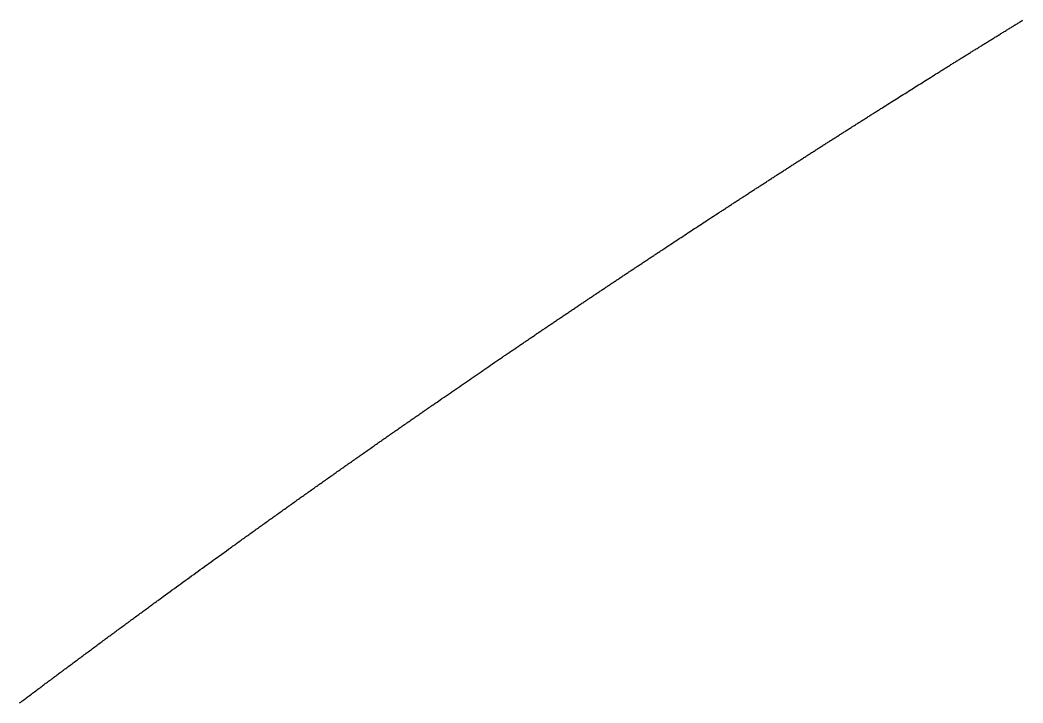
# Model space of a CAD drawing. Header units: millimetres. Extents: x 0 to 2438, y 0 to 1219.
# Drawn here: x 204.37 to 206.295, y 465.136 to 466.446 of the extents above; entities that cross this region are included whole.
import ezdxf

# ---------------------------------------------------------------- set-up
doc = ezdxf.new("R2010")
doc.units = ezdxf.units.MM
doc.layers.add('CUT_AIRCRAFT', color=7, linetype='Continuous')

msp = doc.modelspace()

# ---------------------------------------------------------------- linework, layer by layer
at = {"layer": 'CUT_AIRCRAFT'}
msp.add_lwpolyline([(204.3692, 465.1359), (204.3713, 465.1375), (204.3733, 465.139), (204.3754, 465.1406), (204.3774, 465.1421), (204.3795, 465.1437), (204.3815, 465.1452), (204.3836, 465.1467), (204.3856, 465.1483), (204.3877, 465.1498), (204.3898, 465.1513), (204.3918, 465.1529), (204.3939, 465.1544), (204.3959, 465.156), (204.398, 465.1575), (204.4, 465.159), (204.4021, 465.1606), (204.4041, 465.1621), (204.4062, 465.1637), (204.4083, 465.1652), (204.4103, 465.1667), (204.4124, 465.1683), (204.4144, 465.1698), (204.4165, 465.1713), (204.4185, 465.1729), (204.4206, 465.1744), (204.4226, 465.1759), (204.4247, 465.1775), (204.4268, 465.179), (204.4288, 465.1805), (204.4309, 465.1821), (204.4329, 465.1836), (204.435, 465.1852), (204.437, 465.1867), (204.4391, 465.1882), (204.4412, 465.1898), (204.4432, 465.1913), (204.4453, 465.1928), (204.4473, 465.1944), (204.4494, 465.1959), (204.4514, 465.1974), (204.4535, 465.199), (204.4556, 465.2005), (204.4576, 465.202), (204.4597, 465.2035), (204.4617, 465.2051), (204.4638, 465.2066), (204.4659, 465.2081), (204.4679, 465.2097), (204.47, 465.2112), (204.472, 465.2127), (204.4741, 465.2143), (204.4762, 465.2158), (204.4782, 465.2173), (204.4803, 465.2189), (204.4823, 465.2204), (204.4844, 465.2219), (204.4865, 465.2234), (204.4885, 465.225), (204.4906, 465.2265), (204.4927, 465.228), (204.4947, 465.2296), (204.4968, 465.2311), (204.4989, 465.2326), (204.5009, 465.2341), (204.503, 465.2357), (204.505, 465.2372), (204.5071, 465.2387), (204.5092, 465.2402), (204.5112, 465.2418), (204.5133, 465.2433), (204.5154, 465.2448), (204.5174, 465.2464), (204.5195, 465.2479), (204.5215, 465.2494), (204.5236, 465.2509), (204.5257, 465.2525), (204.5277, 465.254), (204.5298, 465.2555), (204.5319, 465.257), (204.5339, 465.2586), (204.536, 465.2601), (204.5381, 465.2616), (204.5401, 465.2631), (204.5422, 465.2646), (204.5443, 465.2662), (204.5463, 465.2677), (204.5484, 465.2692), (204.5505, 465.2707), (204.5525, 465.2723), (204.5546, 465.2738), (204.5567, 465.2753), (204.5587, 465.2768), (204.5608, 465.2784), (204.5629, 465.2799), (204.5649, 465.2814), (204.567, 465.2829), (204.5691, 465.2844), (204.5711, 465.286), (204.5732, 465.2875), (204.5753, 465.289), (204.5773, 465.2905), (204.5794, 465.292), (204.5815, 465.2936), (204.5835, 465.2951), (204.5856, 465.2966), (204.5877, 465.2981), (204.5897, 465.2996), (204.5918, 465.3011), (204.5939, 465.3027), (204.5959, 465.3042), (204.598, 465.3057), (204.6001, 465.3072), (204.6022, 465.3087), (204.6042, 465.3102), (204.6063, 465.3118), (204.6084, 465.3133), (204.6105, 465.3148), (204.6125, 465.3163), (204.6146, 465.3178), (204.6167, 465.3193), (204.6187, 465.3208), (204.6207, 465.3223), (204.6228, 465.3239), (204.6249, 465.3254), (204.6271, 465.327), (204.6293, 465.3286), (204.6313, 465.3301), (204.6332, 465.3315), (204.635, 465.3327), (204.6367, 465.334), (204.6388, 465.3355), (204.6415, 465.3375), (204.645, 465.3401), (204.6491, 465.3431), (204.6536, 465.3463), (204.658, 465.3496), (204.6623, 465.3527), (204.6665, 465.3557), (204.6705, 465.3587), (204.6746, 465.3616), (204.6787, 465.3646), (204.6828, 465.3676), (204.6869, 465.3706), (204.6911, 465.3736), (204.6952, 465.3766), (204.6994, 465.3796), (204.7035, 465.3826), (204.7077, 465.3856), (204.7118, 465.3886), (204.7159, 465.3916), (204.72, 465.3946), (204.7242, 465.3976), (204.7284, 465.4006), (204.7325, 465.4036), (204.7367, 465.4066), (204.7408, 465.4096), (204.7448, 465.4125), (204.7489, 465.4154), (204.753, 465.4184), (204.7574, 465.4216), (204.7619, 465.4248), (204.7663, 465.428), (204.7704, 465.431), (204.7739, 465.4335), (204.7766, 465.4355), (204.7787, 465.437), (204.7805, 465.4382), (204.7822, 465.4394), (204.7841, 465.4408), (204.7861, 465.4423), (204.7883, 465.4438), (204.7905, 465.4454), (204.7926, 465.4469), (204.7946, 465.4484), (204.7967, 465.4499), (204.7987, 465.4513), (204.8008, 465.4528), (204.8028, 465.4543), (204.8049, 465.4558), (204.807, 465.4573), (204.8091, 465.4587), (204.8111, 465.4602), (204.8132, 465.4617), (204.8153, 465.4632), (204.8173, 465.4647), (204.8194, 465.4662), (204.8215, 465.4676), (204.8235, 465.4691), (204.8256, 465.4706), (204.8277, 465.4721), (204.8297, 465.4736), (204.8318, 465.475), (204.8339, 465.4765), (204.8359, 465.478), (204.838, 465.4795), (204.8401, 465.481), (204.8422, 465.4824), (204.8442, 465.4839), (204.8463, 465.4854), (204.8484, 465.4869), (204.8504, 465.4884), (204.8525, 465.4898), (204.8546, 465.4913), (204.8567, 465.4928), (204.8587, 465.4943), (204.8608, 465.4957), (204.8629, 465.4972), (204.8649, 465.4987), (204.867, 465.5002), (204.8691, 465.5017), (204.8712, 465.5031), (204.8732, 465.5046), (204.8753, 465.5061), (204.8774, 465.5076), (204.8794, 465.509), (204.8815, 465.5105), (204.8836, 465.512), (204.8856, 465.5135), (204.8877, 465.5149), (204.8898, 465.5164), (204.8919, 465.5179), (204.8939, 465.5194), (204.896, 465.5208), (204.8981, 465.5223), (204.9002, 465.5238), (204.9022, 465.5253), (204.9043, 465.5267), (204.9064, 465.5282), (204.9085, 465.5297), (204.9105, 465.5311), (204.9126, 465.5326), (204.9147, 465.5341), (204.9168, 465.5356), (204.9188, 465.537), (204.9209, 465.5385), (204.923, 465.54), (204.9251, 465.5414), (204.9271, 465.5429), (204.9292, 465.5444), (204.9313, 465.5459), (204.9334, 465.5473), (204.9355, 465.5488), (204.9375, 465.5503), (204.9396, 465.5517), (204.9417, 465.5532), (204.9437, 465.5547), (204.9458, 465.5561), (204.9479, 465.5576), (204.95, 465.5591), (204.9521, 465.5606), (204.9541, 465.562), (204.9562, 465.5635), (204.9583, 465.565), (204.9604, 465.5664), (204.9624, 465.5679), (204.9645, 465.5694), (204.9666, 465.5708), (204.9687, 465.5723), (204.9708, 465.5738), (204.9728, 465.5752), (204.9749, 465.5767), (204.977, 465.5782), (204.9791, 465.5796), (204.9812, 465.5811), (204.9832, 465.5826), (204.9853, 465.584), (204.9874, 465.5855), (204.9895, 465.5869), (204.9916, 465.5884), (204.9937, 465.5899), (204.9957, 465.5913), (204.9978, 465.5928), (204.9999, 465.5943), (205.002, 465.5957), (205.0041, 465.5972), (205.0061, 465.5987), (205.0082, 465.6001), (205.0103, 465.6016), (205.0124, 465.603), (205.0145, 465.6045), (205.0165, 465.606), (205.0186, 465.6074), (205.0207, 465.6089), (205.0228, 465.6103), (205.0249, 465.6118), (205.027, 465.6133), (205.029, 465.6147), (205.0311, 465.6162), (205.0332, 465.6176), (205.0353, 465.6191), (205.0374, 465.6206), (205.0395, 465.622), (205.0415, 465.6235), (205.0436, 465.6249), (205.0457, 465.6264), (205.0478, 465.6279), (205.0499, 465.6293), (205.052, 465.6308), (205.054, 465.6322), (205.0561, 465.6337), (205.0582, 465.6352), (205.0603, 465.6366), (205.0624, 465.6381), (205.0645, 465.6395), (205.0666, 465.641), (205.0686, 465.6424), (205.0707, 465.6439), (205.0728, 465.6453), (205.0749, 465.6468), (205.077, 465.6483), (205.0791, 465.6497), (205.0812, 465.6512), (205.0832, 465.6526), (205.0853, 465.6541), (205.0874, 465.6555), (205.0895, 465.657), (205.0916, 465.6584), (205.0937, 465.6599), (205.0958, 465.6613), (205.0979, 465.6628), (205.1, 465.6643), (205.102, 465.6657), (205.1041, 465.6672), (205.1062, 465.6686), (205.1083, 465.6701), (205.1104, 465.6715), (205.1125, 465.673), (205.1146, 465.6744), (205.1167, 465.6759), (205.1188, 465.6773), (205.1208, 465.6788), (205.1229, 465.6802), (205.125, 465.6817), (205.1271, 465.6831), (205.1292, 465.6846), (205.1313, 465.686), (205.1334, 465.6875), (205.1355, 465.6889), (205.1376, 465.6904), (205.1397, 465.6918), (205.1418, 465.6933), (205.1438, 465.6947), (205.1459, 465.6962), (205.148, 465.6976), (205.1501, 465.6991), (205.1522, 465.7005), (205.1543, 465.7019), (205.1564, 465.7034), (205.1586, 465.7049), (205.1607, 465.7064), (205.1628, 465.7078), (205.1648, 465.7092), (205.1666, 465.7104), (205.1684, 465.7117), (205.1705, 465.7132), (205.1731, 465.715), (205.1764, 465.7172), (205.18, 465.7197), (205.184, 465.7225), (205.188, 465.7252), (205.1918, 465.7279), (205.1956, 465.7304), (205.1992, 465.733), (205.2029, 465.7355), (205.2065, 465.738), (205.2103, 465.7406), (205.214, 465.7431), (205.2177, 465.7457), (205.2215, 465.7483), (205.2252, 465.7508), (205.2289, 465.7534), (205.2326, 465.7559), (205.2363, 465.7585), (205.24, 465.761), (205.2438, 465.7636), (205.2475, 465.7661), (205.2513, 465.7687), (205.255, 465.7713), (205.2587, 465.7738), (205.2624, 465.7763), (205.266, 465.7788), (205.2697, 465.7813), (205.2734, 465.7838), (205.2773, 465.7865), (205.2814, 465.7893), (205.2854, 465.792), (205.2891, 465.7946), (205.2922, 465.7967), (205.2945, 465.7982), (205.2961, 465.7993), (205.2975, 465.8002), (205.2987, 465.8011), (205.3002, 465.8021), (205.3018, 465.8032), (205.3035, 465.8044), (205.3052, 465.8055), (205.3069, 465.8067), (205.3085, 465.8078), (205.3101, 465.8089), (205.3117, 465.81), (205.3134, 465.8111), (205.315, 465.8122), (205.3166, 465.8133), (205.3183, 465.8144), (205.3199, 465.8155), (205.3215, 465.8166), (205.3231, 465.8177), (205.3248, 465.8188), (205.3264, 465.8199), (205.328, 465.821), (205.3297, 465.8222), (205.3313, 465.8233), (205.3329, 465.8244), (205.3346, 465.8255), (205.3362, 465.8266), (205.3378, 465.8277), (205.3394, 465.8288), (205.3411, 465.8299), (205.3427, 465.831), (205.3443, 465.8321), (205.3459, 465.8332), (205.3476, 465.8343), (205.3492, 465.8354), (205.3508, 465.8365), (205.3525, 465.8376), (205.3541, 465.8387), (205.3557, 465.8398), (205.3574, 465.8409), (205.359, 465.842), (205.3606, 465.8431), (205.3623, 465.8443), (205.3639, 465.8454), (205.3655, 465.8465), (205.3672, 465.8476), (205.3688, 465.8487), (205.3704, 465.8498), (205.372, 465.8509), (205.3737, 465.852), (205.3753, 465.8531), (205.3769, 465.8542), (205.3786, 465.8553), (205.3802, 465.8564), (205.3818, 465.8575), (205.3835, 465.8586), (205.3851, 465.8597), (205.3867, 465.8608), (205.3884, 465.8619), (205.39, 465.863), (205.3916, 465.8641), (205.3932, 465.8652), (205.3949, 465.8663), (205.3965, 465.8674), (205.3981, 465.8685), (205.3998, 465.8696), (205.4014, 465.8707), (205.4031, 465.8718), (205.4047, 465.8729), (205.4063, 465.874), (205.4079, 465.8751), (205.4096, 465.8762), (205.4112, 465.8773), (205.4128, 465.8784), (205.4145, 465.8795), (205.4161, 465.8806), (205.4178, 465.8817), (205.4194, 465.8828), (205.421, 465.8839), (205.4227, 465.885), (205.4243, 465.8861), (205.4259, 465.8872), (205.4275, 465.8883), (205.4292, 465.8894), (205.4308, 465.8905), (205.4325, 465.8916), (205.4341, 465.8927), (205.4357, 465.8938), (205.4374, 465.8949), (205.439, 465.896), (205.4406, 465.8971), (205.4423, 465.8982), (205.4439, 465.8993), (205.4455, 465.9004), (205.4472, 465.9015), (205.4488, 465.9026), (205.4504, 465.9037), (205.4521, 465.9047), (205.4537, 465.9058), (205.4554, 465.9069), (205.457, 465.908), (205.4586, 465.9091), (205.4603, 465.9102), (205.4619, 465.9113), (205.4635, 465.9124), (205.4652, 465.9135), (205.4668, 465.9146), (205.4684, 465.9157), (205.4701, 465.9168), (205.4717, 465.9179), (205.4733, 465.919), (205.475, 465.9201), (205.4766, 465.9212), (205.4783, 465.9223), (205.4799, 465.9234), (205.4815, 465.9245), (205.4832, 465.9256), (205.4848, 465.9266), (205.4864, 465.9277), (205.4881, 465.9288), (205.4897, 465.9299), (205.4914, 465.931), (205.493, 465.9321), (205.4946, 465.9332), (205.4963, 465.9343), (205.4979, 465.9354), (205.4995, 465.9365), (205.5012, 465.9376), (205.5028, 465.9387), (205.5044, 465.9398), (205.5061, 465.9409), (205.5077, 465.9419), (205.5094, 465.943), (205.511, 465.9441), (205.5127, 465.9452), (205.5143, 465.9463), (205.5159, 465.9474), (205.5176, 465.9485), (205.5192, 465.9496), (205.5208, 465.9507), (205.5225, 465.9518), (205.5241, 465.9529), (205.5258, 465.954), (205.5274, 465.955), (205.529, 465.9561), (205.5307, 465.9572), (205.5323, 465.9583), (205.534, 465.9594), (205.5356, 465.9605), (205.5372, 465.9616), (205.5389, 465.9627), (205.5405, 465.9638), (205.5422, 465.9649), (205.5438, 465.9659), (205.5454, 465.967), (205.5471, 465.9681), (205.5487, 465.9692), (205.5504, 465.9703), (205.552, 465.9714), (205.5536, 465.9725), (205.5553, 465.9736), (205.5569, 465.9746), (205.5586, 465.9757), (205.5602, 465.9768), (205.5618, 465.9779), (205.5635, 465.979), (205.5651, 465.9801), (205.5668, 465.9812), (205.5684, 465.9823), (205.5701, 465.9833), (205.5717, 465.9844), (205.5733, 465.9855), (205.575, 465.9866), (205.5766, 465.9877), (205.5783, 465.9888), (205.5799, 465.9899), (205.5815, 465.991), (205.5832, 465.992), (205.5848, 465.9931), (205.5865, 465.9942), (205.5881, 465.9953), (205.5897, 465.9964), (205.5914, 465.9974), (205.593, 465.9986), (205.5948, 465.9997), (205.5965, 466.0008), (205.5981, 466.0019), (205.5996, 466.0029), (205.601, 466.0038), (205.6024, 466.0047), (205.6041, 466.0058), (205.6062, 466.0072), (205.609, 466.0091), (205.6122, 466.0112), (205.6157, 466.0135), (205.6193, 466.0159), (205.6227, 466.0181), (205.626, 466.0203), (205.6292, 466.0224), (205.6324, 466.0245), (205.6356, 466.0266), (205.6389, 466.0288), (205.6422, 466.0309), (205.6455, 466.0331), (205.6488, 466.0353), (205.6521, 466.0374), (205.6553, 466.0396), (205.6586, 466.0417), (205.6619, 466.0438), (205.6651, 466.046), (205.6684, 466.0481), (205.6717, 466.0503), (205.675, 466.0525), (205.6783, 466.0546), (205.6816, 466.0568), (205.6848, 466.0589), (205.688, 466.061), (205.6912, 466.0631), (205.6945, 466.0652), (205.6979, 466.0675), (205.7015, 466.0698), (205.705, 466.0721), (205.7083, 466.0742), (205.7111, 466.076), (205.7132, 466.0774), (205.7149, 466.0785), (205.7163, 466.0794), (205.7176, 466.0803), (205.7191, 466.0813), (205.7208, 466.0823), (205.7225, 466.0834), (205.7242, 466.0846), (205.7258, 466.0857), (205.7275, 466.0867), (205.7291, 466.0878), (205.7307, 466.0888), (205.7323, 466.0899), (205.734, 466.0909), (205.7356, 466.092), (205.7372, 466.0931), (205.7389, 466.0941), (205.7405, 466.0952), (205.7422, 466.0963), (205.7438, 466.0973), (205.7454, 466.0984), (205.7471, 466.0995), (205.7487, 466.1005), (205.7503, 466.1016), (205.752, 466.1027), (205.7536, 466.1037), (205.7552, 466.1048), (205.7569, 466.1058), (205.7585, 466.1069), (205.7602, 466.108), (205.7618, 466.109), (205.7634, 466.1101), (205.7651, 466.1112), (205.7667, 466.1122), (205.7683, 466.1133), (205.77, 466.1143), (205.7716, 466.1154), (205.7732, 466.1165), (205.7749, 466.1175), (205.7765, 466.1186), (205.7782, 466.1196), (205.7798, 466.1207), (205.7814, 466.1218), (205.7831, 466.1228), (205.7847, 466.1239), (205.7863, 466.1249), (205.788, 466.126), (205.7896, 466.1271), (205.7913, 466.1281), (205.7929, 466.1292), (205.7945, 466.1302), (205.7962, 466.1313), (205.7978, 466.1324), (205.7995, 466.1334), (205.8011, 466.1345), (205.8027, 466.1355), (205.8044, 466.1366), (205.806, 466.1377), (205.8076, 466.1387), (205.8093, 466.1398), (205.8109, 466.1408), (205.8126, 466.1419), (205.8142, 466.143), (205.8158, 466.144), (205.8175, 466.1451), (205.8191, 466.1461), (205.8208, 466.1472), (205.8224, 466.1482), (205.824, 466.1493), (205.8257, 466.1504), (205.8273, 466.1514), (205.829, 466.1525), (205.8306, 466.1535), (205.8322, 466.1546), (205.8339, 466.1556), (205.8355, 466.1567), (205.8372, 466.1578), (205.8388, 466.1588), (205.8405, 466.1599), (205.8421, 466.1609), (205.8437, 466.162), (205.8454, 466.163), (205.847, 466.1641), (205.8486, 466.1651), (205.8503, 466.1662), (205.8519, 466.1673), (205.8536, 466.1683), (205.8552, 466.1694), (205.8569, 466.1704), (205.8585, 466.1715), (205.8601, 466.1725), (205.8618, 466.1736), (205.8634, 466.1746), (205.8651, 466.1757), (205.8667, 466.1767), (205.8683, 466.1778), (205.87, 466.1789), (205.8716, 466.1799), (205.8733, 466.181), (205.8749, 466.182), (205.8766, 466.1831), (205.8782, 466.1841), (205.8799, 466.1852), (205.8815, 466.1862), (205.8831, 466.1873), (205.8848, 466.1883), (205.8864, 466.1894), (205.8881, 466.1904), (205.8897, 466.1915), (205.8913, 466.1925), (205.893, 466.1936), (205.8946, 466.1946), (205.8963, 466.1957), (205.8979, 466.1968), (205.8996, 466.1978), (205.9012, 466.1989), (205.9029, 466.1999), (205.9045, 466.201), (205.9061, 466.202), (205.9078, 466.2031), (205.9094, 466.2041), (205.9111, 466.2052), (205.9127, 466.2062), (205.9144, 466.2073), (205.916, 466.2083), (205.9177, 466.2094), (205.9193, 466.2104), (205.921, 466.2115), (205.9226, 466.2125), (205.9242, 466.2136), (205.9259, 466.2146), (205.9275, 466.2157), (205.9292, 466.2167), (205.9308, 466.2178), (205.9325, 466.2188), (205.9341, 466.2199), (205.9358, 466.2209), (205.9374, 466.222), (205.939, 466.223), (205.9407, 466.224), (205.9423, 466.2251), (205.944, 466.2261), (205.9456, 466.2272), (205.9473, 466.2282), (205.9489, 466.2293), (205.9506, 466.2303), (205.9522, 466.2314), (205.9539, 466.2324), (205.9555, 466.2335), (205.9572, 466.2345), (205.9588, 466.2356), (205.9605, 466.2366), (205.9621, 466.2377), (205.9637, 466.2387), (205.9654, 466.2398), (205.967, 466.2408), (205.9687, 466.2419), (205.9703, 466.2429), (205.972, 466.2439), (205.9736, 466.245), (205.9753, 466.246), (205.9769, 466.2471), (205.9786, 466.2481), (205.9802, 466.2492), (205.9819, 466.2502), (205.9835, 466.2513), (205.9852, 466.2523), (205.9868, 466.2534), (205.9885, 466.2544), (205.9901, 466.2554), (205.9917, 466.2565), (205.9934, 466.2575), (205.995, 466.2586), (205.9967, 466.2596), (205.9983, 466.2607), (206, 466.2617), (206.0016, 466.2627), (206.0033, 466.2638), (206.005, 466.2648), (206.0066, 466.2659), (206.0082, 466.2669), (206.0099, 466.2679), (206.0115, 466.269), (206.0132, 466.27), (206.0149, 466.2711), (206.0166, 466.2722), (206.0183, 466.2733), (206.0198, 466.2742), (206.0212, 466.2751), (206.0226, 466.276), (206.0242, 466.277), (206.0264, 466.2784), (206.0291, 466.2801), (206.0324, 466.2822), (206.0359, 466.2844), (206.0394, 466.2866), (206.0429, 466.2888), (206.0461, 466.2908), (206.0493, 466.2929), (206.0525, 466.2949), (206.0558, 466.2969), (206.059, 466.299), (206.0623, 466.301), (206.0656, 466.3031), (206.0689, 466.3052), (206.0722, 466.3072), (206.0754, 466.3093), (206.0787, 466.3113), (206.082, 466.3134), (206.0852, 466.3154), (206.0885, 466.3175), (206.0918, 466.3195), (206.0951, 466.3216), (206.0984, 466.3237), (206.1017, 466.3257), (206.1049, 466.3277), (206.1081, 466.3297), (206.1113, 466.3318), (206.1146, 466.3338), (206.118, 466.3359), (206.1216, 466.3382), (206.1251, 466.3404), (206.1283, 466.3424), (206.1311, 466.3441), (206.1332, 466.3455), (206.1349, 466.3465), (206.1363, 466.3473), (206.1376, 466.3482), (206.1391, 466.3491), (206.1407, 466.3501), (206.1424, 466.3512), (206.1441, 466.3522), (206.1457, 466.3533), (206.1474, 466.3543), (206.149, 466.3553), (206.1506, 466.3563), (206.1522, 466.3573), (206.1538, 466.3583), (206.1555, 466.3593), (206.1571, 466.3603), (206.1587, 466.3613), (206.1603, 466.3624), (206.162, 466.3634), (206.1636, 466.3644), (206.1652, 466.3654), (206.1668, 466.3664), (206.1685, 466.3674), (206.1701, 466.3684), (206.1717, 466.3694), (206.1733, 466.3704), (206.1749, 466.3714), (206.1766, 466.3725), (206.1782, 466.3735), (206.1798, 466.3745), (206.1815, 466.3755), (206.1831, 466.3765), (206.1847, 466.3775), (206.1863, 466.3785), (206.188, 466.3795), (206.1896, 466.3805), (206.1912, 466.3815), (206.1928, 466.3825), (206.1945, 466.3836), (206.1961, 466.3846), (206.1977, 466.3856), (206.1993, 466.3866), (206.201, 466.3876), (206.2026, 466.3886), (206.2042, 466.3896), (206.2058, 466.3906), (206.2075, 466.3916), (206.2091, 466.3926), (206.2107, 466.3936), (206.2124, 466.3946), (206.214, 466.3956), (206.2156, 466.3967), (206.2172, 466.3977), (206.2189, 466.3987), (206.2205, 466.3997), (206.2221, 466.4007), (206.2237, 466.4017), (206.2254, 466.4027), (206.227, 466.4037), (206.2286, 466.4047), (206.2302, 466.4057), (206.2319, 466.4067), (206.2335, 466.4077), (206.2351, 466.4087), (206.2368, 466.4097), (206.2384, 466.4107), (206.24, 466.4117), (206.2416, 466.4128), (206.2433, 466.4138), (206.2449, 466.4148), (206.2465, 466.4158), (206.2482, 466.4168), (206.2498, 466.4178), (206.2514, 466.4188), (206.253, 466.4198), (206.2547, 466.4208), (206.2563, 466.4218), (206.2579, 466.4228), (206.2595, 466.4238), (206.2612, 466.4248), (206.2628, 466.4258), (206.2644, 466.4268), (206.2661, 466.4278), (206.2677, 466.4288), (206.2693, 466.4298), (206.2709, 466.4308), (206.2726, 466.4318), (206.2742, 466.4328), (206.2758, 466.4338), (206.2775, 466.4348), (206.2791, 466.4358), (206.2807, 466.4368), (206.2824, 466.4378), (206.284, 466.4388), (206.2856, 466.4398), (206.2873, 466.4408), (206.2889, 466.4418), (206.2905, 466.4428), (206.2921, 466.4438), (206.2938, 466.4448), (206.2954, 466.4458)], dxfattribs=at)

doc.saveas('drawing.dxf')
